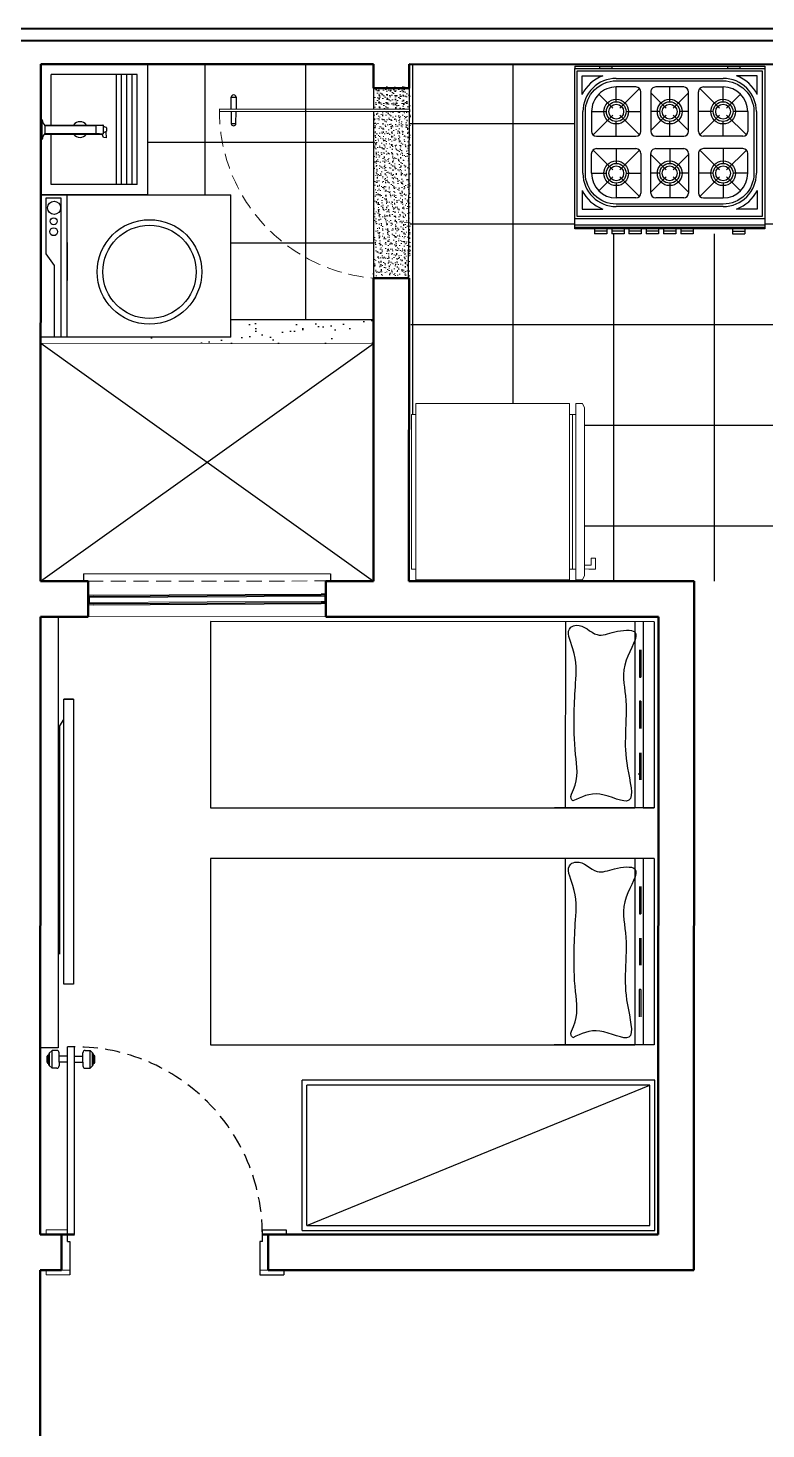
# Model space of a CAD drawing. Header units: centimetres. Extents: x -48696 to 156237, y -5617 to 29024.
# Drawn here: x -13093 to -12782, y 14694 to 15283 of the extents above; entities that cross this region are included whole.
import ezdxf

# ---------------------------------------------------------------- set-up
doc = ezdxf.new("R2010")
doc.units = ezdxf.units.CM
doc.linetypes.add('HIDDEN', pattern=[9.525, 6.35, -3.175])
for name, color, linetype in [('ACESSORIOS', 2, 'Continuous'), ('COZINHA', 2, 'Continuous'), ('Grama', 84, 'Continuous'), ('Hachuria - Moveis', 1, 'Continuous'), ('PAREDES', 5, 'Continuous'), ('Piso', 55, 'Continuous'), ('PN010', 1, 'Continuous'), ('PORTAS', 3, 'Continuous'), ('Portas-Projeção', 55, 'HIDDEN')]:
    doc.layers.add(name, color=color, linetype=linetype)
for name, color, linetype, lineweight in [('Hachura', 1, 'Continuous', 9), ('Parede Baixa', 5, 'Continuous', 50), ('Pilares Sub-solo', 7, 'Continuous', 70), ('Pisos', 55, 'Continuous', 5), ('Pisos Externos', 15, 'Continuous', 9), ('Portas - Janelas', 2, 'Continuous', 20), ('Projeção Janela', 15, 'HIDDEN', 9), ('Projeção Portas', 55, 'HIDDEN', 5)]:
    doc.layers.add(name, color=color, linetype=linetype, lineweight=lineweight)

# ---------------------------------------------------------------- blocks, each defined once
blk = doc.blocks.new('gel')
at = {"layer": 'Hachura'}
for p, q in [((33132.79, 7050.49), (33203.79, 7050.49)), ((33132.79, 7050.49), (33132.79, 7048.49)), ((33203.79, 7050.49), (33203.79, 7048.49)), ((33208.79, 7048.49), (33127.79, 7048.49)), ((33127.79, 7048.49), (33127.79, 6977.99)), ((33208.79, 7039.49), (33208.79, 7048.49)), ((33208.79, 6977.99), (33208.79, 7039.49)), ((33127.79, 6977.99), (33132.79, 6977.99)), ((33127.79, 6971.99), (33127.79, 6974.99)), ((33127.79, 6974.99), (33208.79, 6974.99)), ((33132.79, 6977.99), (33203.79, 6977.99)), ((33132.79, 6977.99), (33132.79, 6974.99)), ((33132.79, 6976.49), (33203.79, 6976.49)), ((33203.79, 6977.99), (33208.79, 6977.99)), ((33203.79, 6977.99), (33203.79, 6974.99)), ((33208.79, 6974.99), (33208.79, 6971.99)), ((33127.79, 6971.99), (33129.79, 6970.99)), ((33206.79, 6970.99), (33129.79, 6970.99)), ((33134.51, 6970.99), (33134.51, 6967.99)), ((33137.79, 6967.99), (33134.51, 6967.99)), ((33137.79, 6967.99), (33137.79, 6965.99)), ((33206.79, 6970.99), (33208.79, 6971.99)), ((33132.79, 6965.99), (33137.79, 6965.99))]:
    blk.add_line(p, q, dxfattribs=at)
blk.add_lwpolyline([(33132.81, 6970.99), (33132.79, 6968.99), (33132.79, 6965.99)], dxfattribs=at)
blk = doc.blocks.new('6-PL')
at = {"layer": 'COZINHA'}
h = blk.add_hatch(color=1, dxfattribs=at)
h.dxf.hatch_style = 1
h.paths.add_polyline_path([(-69, -3), (-69, -4), (-64, -4), (-64, -3)])
h.paths.add_polyline_path([(-17, -3), (-17, -4), (-12, -4), (-12, -3)])
at = {"layer": 'COZINHA', "color": 15}
for p, q in [((-79, -3), (-69, -3)), ((-79, -3), (-79, -4)), ((-64, -3), (-17, -3)), ((-12, -3), (-2, -3)), ((-2, -3), (-2, -4)), ((-76, -7), (-67.64, -7)), ((-76, -14.51), (-76, -7)), ((-5, -7), (-13.36, -7)), ((-5, -14.51), (-5, -7)), ((-76, -53.49), (-76, -61)), ((-5, -53.49), (-5, -61)), ((-76, -61), (-67.64, -61)), ((-5, -61), (-13.36, -61)), ((-2, -67.5), (-79, -67.5)), ((-2, -68.5), (-79, -68.5))]:
    blk.add_line(p, q, dxfattribs=at)
at = {"layer": 'COZINHA', "color": 1}
for p, q in [((-79, -4), (-2, -4)), ((-78, -5), (-3, -5)), ((-78, -64), (-78, -5)), ((-69, -3), (-64, -3)), ((-69, -3), (-69, -4)), ((-64, -3), (-64, -4)), ((-17, -3), (-12, -3)), ((-17, -3), (-17, -4)), ((-12, -3), (-12, -4)), ((-3, -5), (-3, -64)), ((-62.17, -8), (-18.83, -8)), ((-63.58, -20.09), (-69.24, -14.43)), ((-62.17, -17.5), (-62.17, -11.5)), ((-54.17, -11.5), (-62.17, -11.5)), ((-60.75, -20.09), (-52.75, -12.09)), ((-52.17, -29.5), (-52.17, -13.5)), ((-48.17, -13.5), (-48.17, -29.5)), ((-48.17, -13.83), (-41.91, -20.09)), ((-34.83, -11.5), (-46.17, -11.5)), ((-40.5, -17.5), (-40.5, -11.5)), ((-32.83, -13.83), (-39.09, -20.09)), ((-32.83, -29.5), (-32.83, -13.5)), ((-28.83, -29.5), (-28.83, -13.5)), ((-20.25, -20.09), (-28.25, -12.09)), ((-26.83, -11.5), (-18.83, -11.5)), ((-18.83, -17.5), (-18.83, -11.5)), ((-17.42, -20.09), (-11.76, -14.43)), ((-75.67, -46.5), (-75.67, -21.5)), ((-72.17, -21.5), (-72.17, -29.5)), ((-72.17, -21.5), (-66.17, -21.5)), ((-58.17, -21.5), (-52.17, -21.5)), ((-44.5, -21.5), (-48.17, -21.5)), ((-32.83, -21.5), (-36.5, -21.5)), ((-22.83, -21.5), (-28.83, -21.5)), ((-8.83, -21.5), (-14.83, -21.5)), ((-8.83, -21.5), (-8.83, -29.5)), ((-5.33, -21.5), (-5.33, -46.5)), ((-71.58, -30.91), (-63.58, -22.91)), ((-62.17, -31.5), (-62.17, -25.5)), ((-52.75, -30.91), (-60.75, -22.91)), ((-48.17, -29.17), (-41.91, -22.91)), ((-40.5, -31.5), (-40.5, -25.5)), ((-32.83, -29.17), (-39.09, -22.91)), ((-28.25, -30.91), (-20.25, -22.91)), ((-18.83, -31.5), (-18.83, -25.5)), ((-9.42, -30.91), (-17.42, -22.91)), ((-70.17, -31.5), (-54.17, -31.5)), ((-46.17, -31.5), (-34.83, -31.5)), ((-10.83, -31.5), (-26.83, -31.5)), ((-72.17, -46.5), (-72.17, -38.5)), ((-71.58, -37.09), (-63.58, -45.09)), ((-70.17, -36.5), (-54.17, -36.5)), ((-62.17, -36.5), (-62.17, -42.5)), ((-52.75, -37.09), (-60.75, -45.09)), ((-52.17, -38.5), (-52.17, -54.5)), ((-48.17, -54.5), (-48.17, -38.5)), ((-48.17, -38.83), (-41.91, -45.09)), ((-46.17, -36.5), (-34.83, -36.5)), ((-40.5, -36.5), (-40.5, -42.5)), ((-32.83, -38.83), (-39.09, -45.09)), ((-32.83, -38.5), (-32.83, -54.5)), ((-28.83, -38.5), (-28.83, -54.5)), ((-28.25, -37.09), (-20.25, -45.09)), ((-10.83, -36.5), (-26.83, -36.5)), ((-18.83, -36.5), (-18.83, -42.5)), ((-9.42, -37.09), (-17.42, -45.09)), ((-8.83, -46.5), (-8.83, -38.5)), ((-72.17, -46.5), (-66.17, -46.5)), ((-63.58, -47.91), (-69.24, -53.57)), ((-62.17, -50.5), (-62.17, -56.5)), ((-60.75, -47.91), (-52.75, -55.91)), ((-58.17, -46.5), (-52.17, -46.5)), ((-44.5, -46.5), (-48.17, -46.5)), ((-48.17, -54.17), (-41.91, -47.91)), ((-40.5, -50.5), (-40.5, -56.5)), ((-32.83, -54.17), (-39.09, -47.91)), ((-32.83, -46.5), (-36.5, -46.5)), ((-22.83, -46.5), (-28.83, -46.5)), ((-20.25, -47.91), (-28.25, -55.91)), ((-18.83, -50.5), (-18.83, -56.5)), ((-17.42, -47.91), (-11.76, -53.57)), ((-8.83, -46.5), (-14.83, -46.5)), ((-54.17, -56.5), (-62.17, -56.5)), ((-34.83, -56.5), (-46.17, -56.5)), ((-26.83, -56.5), (-18.83, -56.5)), ((-18.83, -60), (-62.17, -60)), ((-3, -64), (-78, -64)), ((-66, -70), (-71, -70)), ((-59, -70), (-64, -70)), ((-52, -70), (-57, -70)), ((-45, -70), (-50, -70)), ((-38, -70), (-43, -70)), ((-31, -70), (-36, -70)), ((-15, -70), (-10, -70))]:
    blk.add_line(p, q, dxfattribs=at)
at = {"layer": 'COZINHA', "color": 2}
for p, q in [((-79, -69), (-79, -4)), ((-2, -4), (-2, -69)), ((-2, -65), (-79, -65)), ((-2, -69), (-79, -69)), ((-71, -69), (-71, -71)), ((-66, -71), (-71, -71)), ((-66, -69), (-66, -71)), ((-64, -69), (-64, -71)), ((-64, -69), (-64, -71)), ((-59, -71), (-64, -71)), ((-59, -69), (-59, -71)), ((-57, -69), (-57, -71)), ((-52, -71), (-57, -71)), ((-52, -69), (-52, -71)), ((-50, -69), (-50, -71)), ((-45, -71), (-50, -71)), ((-45, -69), (-45, -71)), ((-43, -69), (-43, -71)), ((-38, -71), (-43, -71)), ((-38, -69), (-38, -71)), ((-36, -69), (-36, -71)), ((-31, -71), (-36, -71)), ((-31, -69), (-31, -71)), ((-15, -69), (-15, -71)), ((-15, -71), (-10, -71)), ((-10, -69), (-10, -71))]:
    blk.add_line(p, q, dxfattribs=at)
at = {"layer": 'COZINHA', "color": 15}
blk.add_lwpolyline([(-62.17, -59, -0.414214), (-74.67, -46.5), (-74.67, -21.5, -0.414214), (-62.17, -9), (-18.83, -9, -0.414214), (-6.33, -21.5), (-6.33, -46.5, -0.414214), (-18.83, -59)], format="xyb", close=True, dxfattribs=at)
for centre in [(-62.17, -21.5), (-40.5, -21.5), (-18.83, -21.5), (-62.17, -46.5), (-40.5, -46.5), (-18.83, -46.5)]:
    blk.add_circle(centre, 5, dxfattribs=at)
at = {"layer": 'COZINHA', "color": 1}
for centre, radius in [((-62.17, -21.5), 4), ((-62.17, -21.5), 3), ((-40.5, -21.5), 4), ((-40.5, -21.5), 3), ((-18.83, -21.5), 4), ((-18.83, -21.5), 3), ((-62.17, -46.5), 4), ((-62.17, -46.5), 3), ((-40.5, -46.5), 4), ((-40.5, -46.5), 3), ((-18.83, -46.5), 4), ((-18.83, -46.5), 3)]:
    blk.add_circle(centre, radius, dxfattribs=at)
at = {"layer": 'COZINHA', "color": 15}
for centre, start, end in [((-62.17, -21.5), 110.6935, 153.1857), ((-18.83, -21.5), 26.8143, 69.3065), ((-62.17, -46.5), 206.8143, 249.3065), ((-18.83, -46.5), 290.6935, 333.1857)]:
    blk.add_arc(centre, 15.5, start, end, dxfattribs=at)
at = {"layer": 'COZINHA', "color": 1}
for centre, radius, start, end in [((-62.17, -21.5), 13.5, 90, 180), ((-18.83, -21.5), 13.5, 0, 90), ((-62.17, -21.5), 10, 90, 180), ((-54.17, -13.5), 2, 0, 90), ((-46.17, -13.5), 2, 90, 180), ((-34.83, -13.5), 2, 0, 90), ((-26.83, -13.5), 2, 90, 180), ((-18.83, -21.5), 10, 0, 90), ((-70.17, -29.5), 2, 180, 270), ((-54.17, -29.5), 2, 270, 0), ((-46.17, -29.5), 2, 180, 270), ((-34.83, -29.5), 2, 270, 0), ((-26.83, -29.5), 2, 180, 270), ((-10.83, -29.5), 2, 270, 0), ((-70.17, -38.5), 2, 90, 180), ((-54.17, -38.5), 2, 0, 90), ((-46.17, -38.5), 2, 90, 180), ((-34.83, -38.5), 2, 0, 90), ((-26.83, -38.5), 2, 90, 180), ((-10.83, -38.5), 2, 0, 90), ((-62.17, -46.5), 13.5, 180, 270), ((-62.17, -46.5), 10, 180, 270), ((-18.83, -46.5), 13.5, 270, 0), ((-18.83, -46.5), 10, 270, 0), ((-54.17, -54.5), 2, 270, 0), ((-46.17, -54.5), 2, 180, 270), ((-34.83, -54.5), 2, 270, 0), ((-26.83, -54.5), 2, 180, 270)]:
    blk.add_arc(centre, radius, start, end, dxfattribs=at)
blk = doc.blocks.new('Fogão 6 Planta 04')
at = {"layer": 'PAREDES', "xscale": -1}
blk.add_blockref('6-PL', (340.76, 314.37), dxfattribs=at)

msp = doc.modelspace()

# ---------------------------------------------------------------- hatches: boundary and pattern name
h = msp.add_hatch()
h.set_pattern_fill('AR-SAND', color=34, scale=0.25)
h.set_pattern_definition([(37.5, (-3702.132, 2797.177), (-0.400008, 12.235331), [0, -9.652, 0, -10.795, 0, -10.31875]), (7.5, (-3702.132, 2797.177), (11.238082, 17.920628), [0, -5.207, 0, -8.6995, 0, -3.33375]), (327.5, (-3709.943, 2797.177), (19.774809, 0.0359296), [0, -3.175, 0, -11.43, 0, -14.9225]), (317.5, (-3709.943, 2797.177), (19.088911, 5.573233), [0, -1.5875, 0, -7.493, 0, -8.5725])])
h.paths.add_polyline_path([(-12947.27522, 15160.60643), (-13007.27555, 15160.64143), (-13007.27555, 15153.25668), (-13087.29062, 15153.25668), (-13087.29211, 15150.69563), (-13087.28158, 15150.68809), (-12947.28105, 15150.60644)])
at = {"layer": 'Piso'}
h = msp.add_hatch(dxfattribs=at)
h.set_pattern_fill('ANSI37', color=256, scale=13.333333, angle=45)
h.set_pattern_definition([(90, (2772.194, 2662.283), (-42.33333, 2e-14), []), (180, (2772.194, 2662.283), (-2e-14, -42.33333), [])])
edge = h.paths.add_edge_path()
edge.add_line((-12947.20519, 15267.60641), (-13042.23961, 15268.12335))
edge.add_line((-13042.23961, 15268.12335), (-13042.23961, 15213.12335))
edge.add_line((-13042.23961, 15213.12335), (-13007.27555, 15213.12335))
edge.add_line((-13007.27555, 15213.12335), (-13007.27555, 15160.64143))
edge.add_line((-13007.27555, 15160.64143), (-12947.2676, 15160.60643))
edge.add_line((-12947.2676, 15160.60643), (-12946.68559, 15267.60358))
h = msp.add_hatch(dxfattribs=at)
h.set_pattern_fill('ANSI37', color=256, scale=13.333333, angle=45)
h.set_pattern_definition([(90, (-3702.13, 2797.177), (-42.33333, 2e-14), []), (180, (-3702.13, 2797.177), (-2e-14, -42.33333), [])])
h.paths.add_polyline_path([(-12862.61518, 15267.36041), (-12932.20492, 15268.07827), (-12931.3198, 15120.74243), (-12929.48646, 15120.74243), (-12929.48646, 15125.32576), (-12858.4448, 15125.32576), (-12858.4448, 15057.23099), (-12855.6948, 15057.23099), (-12855.6948, 15060.24243), (-12853.03253, 15060.24243), (-12853.86146, 15055.6591), (-12858.4448, 15055.6591), (-12858.4448, 15051.07576), (-12812.33995, 15050.51984), (-12731.58768, 15050.51984), (-12731.58768, 15218.01993), (-12782.68918, 15218.03479), (-12782.68918, 15198.85241), (-12790.99318, 15198.85241), (-12790.99318, 15196.77641), (-12854.31118, 15196.77641), (-12854.31118, 15198.85241), (-12862.61518, 15198.85241)])
at = {"layer": 'Pisos Externos'}
h = msp.add_hatch(dxfattribs=at)
h.set_pattern_fill('AR-SAND', color=256, scale=0.05, angle=495)
h.set_pattern_definition([(172.5, (-77278.018, 9351.4606), (-1.673767446, -1.786906744), [0, -1.9304, 0, -2.159, 0, -2.06375]), (142.5, (-77278.018, 9351.4606), (-4.12366426, -0.94505464), [0, -1.0414, 0, -1.7399, 0, -0.66675]), (102.5, (-77276.9135, 9350.356), (-2.80166156, 2.79149913), [0, -0.635, 0, -2.286, 0, -2.9845]), (92.5, (-77276.9135, 9350.356), (-3.4877539, 1.91140555), [0, -0.3175, 0, -1.4986, 0, -1.7145])])
h.paths.add_polyline_path([(-12946.76438, 15249.15526), (-12931.76439, 15249.13777), (-12931.75726, 15255.25214, 0.215250437), (-12939.25331, 15258.64651), (-12946.7533, 15258.65526)])
h.paths.add_polyline_path([(-12931.75726, 15255.25214), (-12931.75331, 15258.63776), (-12939.25331, 15258.64651, -0.215250437)], flags=17)
h.paths.add_polyline_path([(-12932.4062, 15178.76005), (-12932.11123, 15248.13817), (-12931.76556, 15248.13777), (-12931.84649, 15178.75939)])
h = msp.add_hatch(dxfattribs=at)
h.set_pattern_fill('AR-SAND', color=256, scale=0.05, angle=495)
h.set_pattern_definition([(172.5, (-24925.1952, -1728.7947), (-1.67376745, -1.78690674), [0, -1.9304, 0, -2.159, 0, -2.06375]), (142.5, (-24925.1952, -1728.7947), (-4.12366426, -0.94505464), [0, -1.0414, 0, -1.7399, 0, -0.66675]), (102.5, (-24924.0907, -1729.8992), (-2.80166156, 2.79149913), [0, -0.635, 0, -2.286, 0, -2.9845]), (92.5, (-24924.0907, -1729.8992), (-3.4877539, 1.91140555), [0, -0.3175, 0, -1.4986, 0, -1.7145])])
h.paths.add_polyline_path([(-12947.40606, 15178.82382), (-12947.11145, 15248.11818), (-12932.11139, 15248.10068), (-12932.4062, 15178.76005)])

# ---------------------------------------------------------------- linework, layer by layer
at = {"color": 1}
for p, q in [((-13055.43961, 15217.52335), (-13055.43961, 15263.72335)), ((-13053.23961, 15217.52335), (-13053.23961, 15263.72335)), ((-13051.03961, 15217.52335), (-13051.03961, 15263.72335)), ((-13048.83961, 15217.52335), (-13048.83961, 15263.72335)), ((-13086.68961, 15244.74835), (-13087.23961, 15244.74835)), ((-13086.68961, 15236.49835), (-13086.68961, 15244.74835)), ((-13085.80154, 15242.52635), (-13061.12918, 15242.52635)), ((-13085.58961, 15242.27335), (-13085.58961, 15238.97335)), ((-13085.58961, 15242.27335), (-13064.13961, 15242.27335)), ((-13064.13961, 15242.06991), (-13064.13961, 15239.17679)), ((-13063.93679, 15242.28923), (-13061.05843, 15242.51466)), ((-13060.90918, 15238.94035), (-13060.90918, 15242.30635)), ((-13059.69089, 15241.43545), (-13060.90918, 15241.92861)), ((-13085.8015, 15238.72035), (-13061.12918, 15238.72035)), ((-13085.58961, 15238.97335), (-13064.13961, 15238.97335)), ((-13061.05843, 15238.73204), (-13063.93679, 15238.95747)), ((-13060.79968, 15237.22074), (-13061.37946, 15238.72035)), ((-13059.67981, 15239.78546), (-13060.90918, 15239.29841)), ((-13059.74851, 15237.17408), (-13060.79968, 15237.22074)), ((-13059.8653, 15239.69399), (-13059.74851, 15237.17408))]:
    msp.add_line(p, q, dxfattribs=at)
msp.add_line((-13073.51045, 15000.8901), (-13077.53638, 15000.8901))
for points in [[(-13059.68295, 15239.79835, 0.236739444), (-13059.60587, 15239.83701, 0.085519777), (-13059.50268, 15240.03999, 0.043127161), (-13059.44959, 15240.28488, 0.031837447), (-13059.42801, 15240.62335, 0.031837447), (-13059.44959, 15240.96182, 0.043127161), (-13059.50268, 15241.20671, 0.085519777), (-13059.60587, 15241.40969, 0.236739444), (-13059.68295, 15241.44835, 0.159785222), (-13059.7399, 15241.42967)], [(-13059.7121, 15239.80287, 0.077146353), (-13059.68295, 15239.79835)]]:
    msp.add_lwpolyline(points, format="xyb", dxfattribs=at)
for centre, radius, start, end in [((-13082.36827, 15245.187), 4.34355, 185.79617101, 222.12880694), ((-13070.73961, 15240.62335), 3.3, 35.21643363, 144.78356637), ((-13063.91961, 15242.06991), 0.22, 94.47813565, 180), ((-13061.12918, 15242.30635), 0.22, 0, 90), ((-13082.36688, 15236.05908), 4.345, 137.877446, 174.19757605), ((-13070.73961, 15240.62335), 3.3, 215.21643363, 324.78356637), ((-13063.91961, 15239.17679), 0.22, 180, 265.52186435), ((-13061.12918, 15238.94035), 0.22, 270, 0)]:
    msp.add_arc(centre, radius, start, end, dxfattribs=at)
at = {"layer": 'ACESSORIOS'}
for p, q in [((-13087.23961, 15213.12335), (-13087.22362, 15268.12335)), ((-13087.22362, 15268.12335), (-13042.23961, 15268.12335)), ((-13042.23961, 15213.12335), (-13042.23961, 15268.12335)), ((-13082.83961, 15242.52635), (-13082.83961, 15263.72335)), ((-13046.63961, 15263.72335), (-13082.83961, 15263.72335)), ((-13046.63961, 15217.52335), (-13046.63961, 15263.72335)), ((-12947.20782, 15258.08702), (-12947.20868, 15249.11829)), ((-12947.20878, 15248.11829), (-12947.24962, 15178.08703)), ((-13082.83961, 15217.52335), (-13082.83961, 15238.72035)), ((-13042.23961, 15213.12335), (-13087.23961, 15213.12335)), ((-13046.63961, 15217.52335), (-13082.83961, 15217.52335)), ((-13069.30292, 15053.59938), (-13069.30231, 15050.59938)), ((-12965.30293, 15053.62077), (-12965.30231, 15050.62077)), ((-13079.8682, 15035.59981), (-13087.35924, 15035.59981)), ((-13079.8682, 15035.59981), (-13079.8682, 14854.16137)), ((-13079.8682, 14854.16137), (-13087.46506, 14854.1658))]:
    msp.add_line(p, q, dxfattribs=at)
at = {"layer": 'COZINHA', "color": 2, "ltscale": 0.1}
for p, q in [((-13087.23961, 15213.12335), (-13007.27555, 15213.12335)), ((-13087.23961, 15153.25668), (-13087.23961, 15213.12335)), ((-13076.15555, 15153.25668), (-13076.15555, 15213.12335)), ((-13007.27555, 15153.25668), (-13007.27555, 15213.12335)), ((-13085.12369, 15211.70038), (-13085.12369, 15188.27485)), ((-13078.72131, 15211.70038), (-13085.12369, 15211.70038)), ((-13078.72131, 15153.25668), (-13078.72131, 15211.70038)), ((-13085.12369, 15188.27485), (-13081.64812, 15183.3336)), ((-13081.64812, 15183.3336), (-13081.64812, 15153.25668)), ((-13007.27555, 15153.25668), (-13087.23961, 15153.25668))]:
    msp.add_line(p, q, dxfattribs=at)
at = {"layer": 'COZINHA', "color": 1, "ltscale": 0.1}
for centre, radius in [((-13081.64812, 15207.6741), 2.74388), ((-13081.83104, 15202.0008), 1.46412), ((-13041.51682, 15180.69002), 22.00051), ((-13081.83104, 15197.60845), 1.64635)]:
    msp.add_circle(centre, radius, dxfattribs=at)
at = {"layer": 'COZINHA', "color": 2, "ltscale": 0.1}
msp.add_circle((-13041.51682, 15180.69002), 19.62247, dxfattribs=at)
at = {"layer": 'Grama'}
msp.add_line((-13007.27555, 15160.64143), (-12947.23447, 15160.60641), dxfattribs=at)
at = {"layer": 'Hachura'}
for p, q in [((-13067.30108, 15044.62617), (-13065.27394, 15044.63619)), ((-13066.77145, 15044.12878), (-13065.27147, 15044.13619)), ((-13066.77145, 15044.12878), (-13066.75662, 15041.12882)), ((-13066.76898, 15043.62879), (-12967.77018, 15044.11796)), ((-13066.75909, 15041.62881), (-12967.7603, 15042.11799)), ((-13067.30026, 15040.62613), (-13065.25417, 15040.63624)), ((-13066.75662, 15041.12882), (-13065.25664, 15041.13623))]:
    msp.add_line(p, q, dxfattribs=at)
at = {"layer": 'Hachuria - Moveis'}
for p, q in [((-12967.29063, 15045.12034), (-12969.27511, 15045.11054)), ((-12967.77266, 15044.61796), (-12969.27264, 15044.61054)), ((-12967.75783, 15041.61799), (-12969.25781, 15041.61058)), ((-12967.77266, 15044.61796), (-12967.75783, 15041.61799)), ((-12967.30036, 15041.12025), (-12969.25534, 15041.11059)), ((-13015.82106, 15033.53232), (-13015.84134, 14955.13232)), ((-12829.16455, 15033.48411), (-13015.82106, 15033.53232)), ((-12866.42402, 14955.09382), (-12866.40604, 15033.49373)), ((-12837.34569, 15033.48668), (-12837.35582, 14955.08668)), ((-12833.8226, 15033.48577), (-12833.83272, 14955.08577)), ((-12829.16455, 15033.48477), (-12829.17468, 14955.08477)), ((-12835.40053, 15021.67492), (-12835.40201, 15010.20995)), ((-12834.74207, 15021.67484), (-12834.74355, 15010.20986)), ((-12835.40333, 15000.01891), (-12835.40481, 14988.55394)), ((-12834.74487, 15000.01883), (-12834.74635, 14988.55385)), ((-12835.40613, 14978.36297), (-12835.40761, 14966.898)), ((-12834.74766, 14978.36289), (-12834.74914, 14966.89791)), ((-13015.84134, 14955.13232), (-12837.35582, 14955.08622)), ((-12829.17468, 14955.08477), (-12871.17468, 14955.0902)), ((-12833.83272, 14955.08577), (-12837.35582, 14955.08668)), ((-12833.83272, 14955.08577), (-12829.17468, 14955.08477)), ((-13015.83394, 14933.85434), (-13015.85421, 14855.45434)), ((-12829.17743, 14933.80613), (-13015.83394, 14933.85434)), ((-12866.4369, 14855.41583), (-12866.41891, 14933.81575)), ((-12837.35857, 14933.8087), (-12837.36869, 14855.4087)), ((-12833.83547, 14933.80779), (-12833.8456, 14855.40779)), ((-12829.17743, 14933.80679), (-12829.18755, 14855.40679)), ((-12835.41341, 14921.99694), (-12835.41489, 14910.53197)), ((-12834.75494, 14921.99686), (-12834.75642, 14910.53188)), ((-12835.4162, 14900.34093), (-12835.41768, 14888.87596)), ((-12834.75774, 14900.34085), (-12834.75922, 14888.87587)), ((-12835.419, 14878.68499), (-12835.42048, 14867.22001)), ((-12834.76054, 14878.68491), (-12834.76202, 14867.21993)), ((-13015.85421, 14855.45434), (-12837.36869, 14855.40824)), ((-12829.18755, 14855.40679), (-12871.18755, 14855.41222))]:
    msp.add_line(p, q, dxfattribs=at)
for points in [[(-12835.40201, 15010.20995), (-12834.74355, 15010.20986)], [(-12834.74487, 15000.01883), (-12835.40333, 15000.01891)], [(-12835.21304, 14969.38499), (-12835.8715, 14969.38508)], [(-12835.41489, 14910.53197), (-12834.75642, 14910.53188)], [(-12834.76054, 14878.68491), (-12835.419, 14878.68499)], [(-12977.28478, 14777.27014), (-12828.87835, 14777.27014), (-12828.87835, 14840.47014), (-12977.28478, 14840.47014)], [(-12975.28478, 14779.37681), (-12830.98502, 14779.37681), (-12830.98502, 14838.36348), (-12975.28478, 14838.36348)]]:
    msp.add_lwpolyline(points, dxfattribs=at)
for points in [[(-12863.38306, 14958.02972), (-12852.03432, 14960.86233), (-12839.8358, 14958.31004), (-12840.4015, 14971.91509), (-12841.25081, 14986.37072), (-12841.24876, 15002.24349), (-12840.96309, 15017.26569), (-12837.34625, 15029.17003), (-12845.78421, 15029.17112), (-12853.16055, 15028.03817), (-12861.95487, 15032.00773), (-12864.22479, 15031.15749), (-12863.37478, 15022.08709), (-12862.24174, 15007.63143), (-12862.81081, 14995.16042), (-12862.24562, 14977.58695), (-12863.09871, 14962.84819), (-12864.06119, 14959.05438), (-12863.38306, 14958.02972)], [(-12863.39593, 14858.35174), (-12852.04719, 14861.18435), (-12839.84867, 14858.63206), (-12840.41437, 14872.23711), (-12841.26368, 14886.69274), (-12841.26163, 14902.56551), (-12840.97597, 14917.58771), (-12837.35912, 14929.49205), (-12845.79708, 14929.49314), (-12853.17342, 14928.36019), (-12861.96774, 14932.32975), (-12864.23767, 14931.4795), (-12863.38766, 14922.40911), (-12862.25462, 14907.95345), (-12862.82368, 14895.48244), (-12862.2585, 14877.90897), (-12863.11158, 14863.17021), (-12864.07406, 14859.37639), (-12863.39593, 14858.35174)]]:
    msp.add_spline(points, degree=3, dxfattribs=at)
at = {"layer": 'Parede Baixa'}
for p, q in [((-13879.32762, 15283.35184), (-12661.28497, 15282.99764)), ((-13879.32762, 15278.35183), (-12656.58768, 15277.99628)), ((-13087.35049, 15050.59981), (-13087.22362, 15268.12335)), ((-13087.22362, 15268.12335), (-12947.21546, 15268.08264)), ((-12947.21075, 15258.08264), (-12947.20492, 15268.08263)), ((-12932.21075, 15258.07827), (-12932.20492, 15268.07827)), ((-12932.20492, 15268.07827), (-12671.58768, 15268.00249)), ((-12947.21075, 15258.08264), (-12932.20782, 15258.07827)), ((-12947.33179, 15050.55909), (-12947.25741, 15178.08265)), ((-12947.25741, 15178.08265), (-12932.23109, 15178.07828)), ((-12932.33179, 15050.55473), (-12932.25741, 15178.07828)), ((-13087.35049, 15050.59981), (-13067.30231, 15050.59398)), ((-13067.30231, 15050.59979), (-13067.30231, 15035.59398)), ((-12967.30231, 15050.59979), (-12967.30231, 15035.5649)), ((-12967.30231, 15050.5649), (-12947.30231, 15050.55908)), ((-12967.30231, 15050.5649), (-12947.33179, 15050.55909)), ((-12932.33179, 15050.55473), (-12812.33995, 15050.51984)), ((-12812.5091, 14760.51987), (-12812.33995, 15050.51984)), ((-13087.51089, 14775.59984), (-13087.35924, 15035.59981)), ((-13087.35924, 15035.59981), (-13067.30231, 15035.59398)), ((-12967.30231, 15035.5649), (-12827.3487, 15035.5242)), ((-12827.50035, 14775.52423), (-12827.3487, 15035.5242)), ((-13087.51089, 14775.59984), (-13073.01499, 14775.59563)), ((-13078.51208, 14775.57193), (-13078.51643, 14760.59723)), ((-12994.01499, 14775.57265), (-12827.50035, 14775.52423)), ((-12991.51207, 14775.57193), (-12991.51644, 14760.57193)), ((-13087.63164, 14568.57458), (-13087.51964, 14760.59984)), ((-13087.51964, 14760.59984), (-13078.51643, 14760.59723)), ((-12991.51644, 14760.57193), (-12812.5091, 14760.51987))]:
    msp.add_line(p, q, dxfattribs=at)
at = {"layer": 'Piso'}
for p, q in [((-13087.33995, 15050.5998), (-12947.27343, 15150.60643)), ((-13087.28158, 15150.68809), (-12947.30231, 15050.55908)), ((-13065.27394, 15044.63619), (-12969.27511, 15045.11054)), ((-13065.27147, 15044.13619), (-12969.27264, 15044.61054)), ((-13065.25664, 15041.13623), (-12969.25781, 15041.61058)), ((-13065.25417, 15040.63624), (-12969.25534, 15041.11059)), ((-12975.28478, 14779.37681), (-12830.98502, 14838.36348))]:
    msp.add_line(p, q, dxfattribs=at)
at = {"layer": 'Pisos'}
msp.add_line((-13087.28161, 15150.68809), (-12947.27343, 15150.60643), dxfattribs=at)
at = {"layer": 'PN010'}
for p, q in [((-13007.11017, 15249.18817), (-13007.10434, 15254.18816)), ((-13007.10434, 15254.18816), (-13005.10434, 15254.18583)), ((-13005.10434, 15254.18583), (-13005.11017, 15249.18583)), ((-12932.21592, 15258.07828), (-12932.22639, 15249.10081)), ((-12932.11139, 15248.10068), (-13012.11134, 15248.194)), ((-12932.11022, 15249.10068), (-13012.11017, 15249.194)), ((-13007.11134, 15248.18817), (-13007.11717, 15243.18817)), ((-13005.11717, 15243.18584), (-13005.11134, 15248.18583)), ((-12932.22756, 15248.10081), (-12932.61715, 15178.0785)), ((-12932.11022, 15249.10068), (-12932.11139, 15248.10068)), ((-13007.11717, 15243.18817), (-13005.11717, 15243.18584)), ((-13076.11756, 15193.06327), (-13076.11756, 15177.06327)), ((-13079.19412, 14989.65219), (-13077.53638, 14992.36756)), ((-13079.19412, 14893.54398), (-13079.19412, 14989.65219)), ((-12977.28478, 14777.27014), (-12977.28478, 14840.47014)), ((-12975.28478, 14779.37681), (-12975.28478, 14838.36348))]:
    msp.add_line(p, q, dxfattribs=at)
msp.add_lwpolyline([(-13073.51045, 14880.8901), (-13077.53638, 14880.8901), (-13077.53638, 15000.8901), (-13073.51045, 15000.8901)], close=True, dxfattribs=at)
for centre, start, end in [((-13006.10434, 15254.187), 359.93316414, 179.93316414), ((-13006.11717, 15243.187), 179.93316414, 359.93316414)]:
    msp.add_arc(centre, 1, start, end, dxfattribs=at)
at = {"layer": 'PORTAS', "color": 2, "linetype": 'Continuous'}
for p, q in [((-13082.51499, 14853.07193), (-13083.66143, 14851.92548)), ((-13082.51499, 14845.57193), (-13082.51499, 14853.07193)), ((-13080.51499, 14853.07193), (-13082.51499, 14853.07193)), ((-13076.01499, 14775.57193), (-13076.01499, 14854.57193)), ((-13073.01499, 14854.57193), (-13076.01499, 14854.57193)), ((-13073.01499, 14775.57193), (-13073.01499, 14854.57193)), ((-13068.51499, 14853.07193), (-13066.51499, 14853.07193)), ((-13066.51499, 14845.57193), (-13066.51499, 14853.07193)), ((-13066.51499, 14853.07193), (-13065.36854, 14851.92548)), ((-13084.51499, 14848.07193), (-13084.51499, 14850.57193)), ((-13083.66143, 14851.92548), (-13084.01499, 14851.07193)), ((-13084.01499, 14847.57193), (-13084.01499, 14851.07193)), ((-13083.66143, 14846.71837), (-13084.01499, 14847.57193)), ((-13083.51499, 14846.57193), (-13083.51499, 14852.07193)), ((-13079.51499, 14850.57193), (-13079.51499, 14852.07193)), ((-13076.01499, 14850.57193), (-13079.51499, 14850.57193)), ((-13079.51499, 14848.07193), (-13079.51499, 14850.57193)), ((-13079.51499, 14848.07193), (-13079.51499, 14846.57193)), ((-13076.01499, 14848.07193), (-13079.51499, 14848.07193)), ((-13073.01499, 14850.57193), (-13069.51499, 14850.57193)), ((-13073.01499, 14848.07193), (-13069.51499, 14848.07193)), ((-13069.51499, 14850.57193), (-13069.51499, 14852.07193)), ((-13069.51499, 14848.07193), (-13069.51499, 14850.57193)), ((-13069.51499, 14848.07193), (-13069.51499, 14846.57193)), ((-13065.51499, 14846.57193), (-13065.51499, 14852.07193)), ((-13065.36854, 14851.92548), (-13065.01499, 14851.07193)), ((-13065.36854, 14846.71837), (-13065.01499, 14847.57193)), ((-13065.01499, 14847.57193), (-13065.01499, 14851.07193)), ((-13064.51499, 14848.07193), (-13064.51499, 14850.57193)), ((-13082.51499, 14845.57193), (-13083.66143, 14846.71837)), ((-13082.58287, 14845.63982), (-13082.51499, 14845.7077)), ((-13080.51499, 14845.57193), (-13082.51499, 14845.57193)), ((-13068.51499, 14845.57193), (-13066.51499, 14845.57193)), ((-13066.51499, 14845.57193), (-13065.36854, 14846.71837)), ((-13066.4471, 14845.63982), (-13066.51499, 14845.7077)), ((-12994.01499, 14777.57193), (-12984.01499, 14777.57193)), ((-12994.01499, 14772.57193), (-12994.01499, 14777.57193)), ((-12984.01499, 14777.57193), (-12984.01499, 14775.57193)), ((-13076.01499, 14772.57193), (-13076.01499, 14775.57193)), ((-13073.01499, 14775.57193), (-13076.01499, 14775.57193)), ((-13076.01499, 14772.57193), (-13075.01499, 14772.57193)), ((-13075.01499, 14772.57193), (-13075.01499, 14758.59723)), ((-12995.01499, 14772.57193), (-12995.01499, 14758.57193)), ((-12994.01499, 14772.57193), (-12995.01499, 14772.57193)), ((-12995.01644, 14758.57193), (-12985.01644, 14758.57193)), ((-12985.01644, 14760.57193), (-12985.01644, 14758.57193))]:
    msp.add_line(p, q, dxfattribs=at)
for centre, radius, start, end in [((-13080.51499, 14852.07193), 1, 0, 90), ((-13068.51499, 14852.07193), 1, 90, 180), ((-13084.01499, 14850.57193), 0.5, 90, 180), ((-13084.01499, 14848.07193), 0.5, 180, 270), ((-13065.01499, 14850.57193), 0.5, 0, 90), ((-13065.01499, 14848.07193), 0.5, 270, 0), ((-13080.51499, 14846.57193), 1, 270, 0), ((-13068.51499, 14846.57193), 1, 180, 270)]:
    msp.add_arc(centre, radius, start, end, dxfattribs=at)
at = {"layer": 'Portas - Janelas'}
for p, q in [((-13069.30292, 15053.59938), (-12965.30293, 15053.62077)), ((-13067.29922, 15035.59979), (-12967.29922, 15035.62035)), ((-13085.00714, 14777.57193), (-13085.00772, 14775.57382)), ((-13078.51499, 14775.57193), (-13076.01499, 14775.57193)), ((-12991.51499, 14775.57193), (-12994.01499, 14775.57193)), ((-13085.01499, 14758.59723), (-13085.0144, 14760.59912)), ((-13078.51643, 14760.59723), (-13075.01499, 14760.59723)), ((-12991.51644, 14760.57193), (-12995.01644, 14760.57193))]:
    msp.add_line(p, q, dxfattribs=at)
at = {"layer": 'Portas - Janelas', "color": 2, "linetype": 'Continuous'}
for p, q in [((-13076.01499, 14777.57193), (-13085.00714, 14777.57193)), ((-13075.01499, 14758.59723), (-13085.01499, 14758.59723))]:
    msp.add_line(p, q, dxfattribs=at)
at = {"layer": 'Portas-Projeção'}
msp.add_arc((-13073.01499, 14775.57193), 79, 0, 90, dxfattribs=at)
at = {"layer": 'Projeção Janela'}
msp.add_line((-13067.30231, 15050.59979), (-12967.30231, 15050.62035), dxfattribs=at)
at = {"layer": 'Projeção Portas'}
msp.add_arc((-12941.31724, 15248.61142), 70.79533, 179.52850287, 264.98426459, dxfattribs=at)

# ---------------------------------------------------------------- block references
at = {"layer": 'Parede Baixa', "xscale": -1.038, "yscale": 1.038, "zscale": 1.038}
msp.add_blockref('Fogão 6 Planta 04', (-12426.90161, 14944.15325), dxfattribs=at)
at = {"layer": 'Pilares Sub-solo', "xscale": 0.9166666666666667, "yscale": 0.9166666666666667, "zscale": 0.9166666666666667, "rotation": 90}
msp.add_blockref('gel', (-6468.36926, -15316.06548), dxfattribs=at)

doc.saveas('drawing.dxf')
